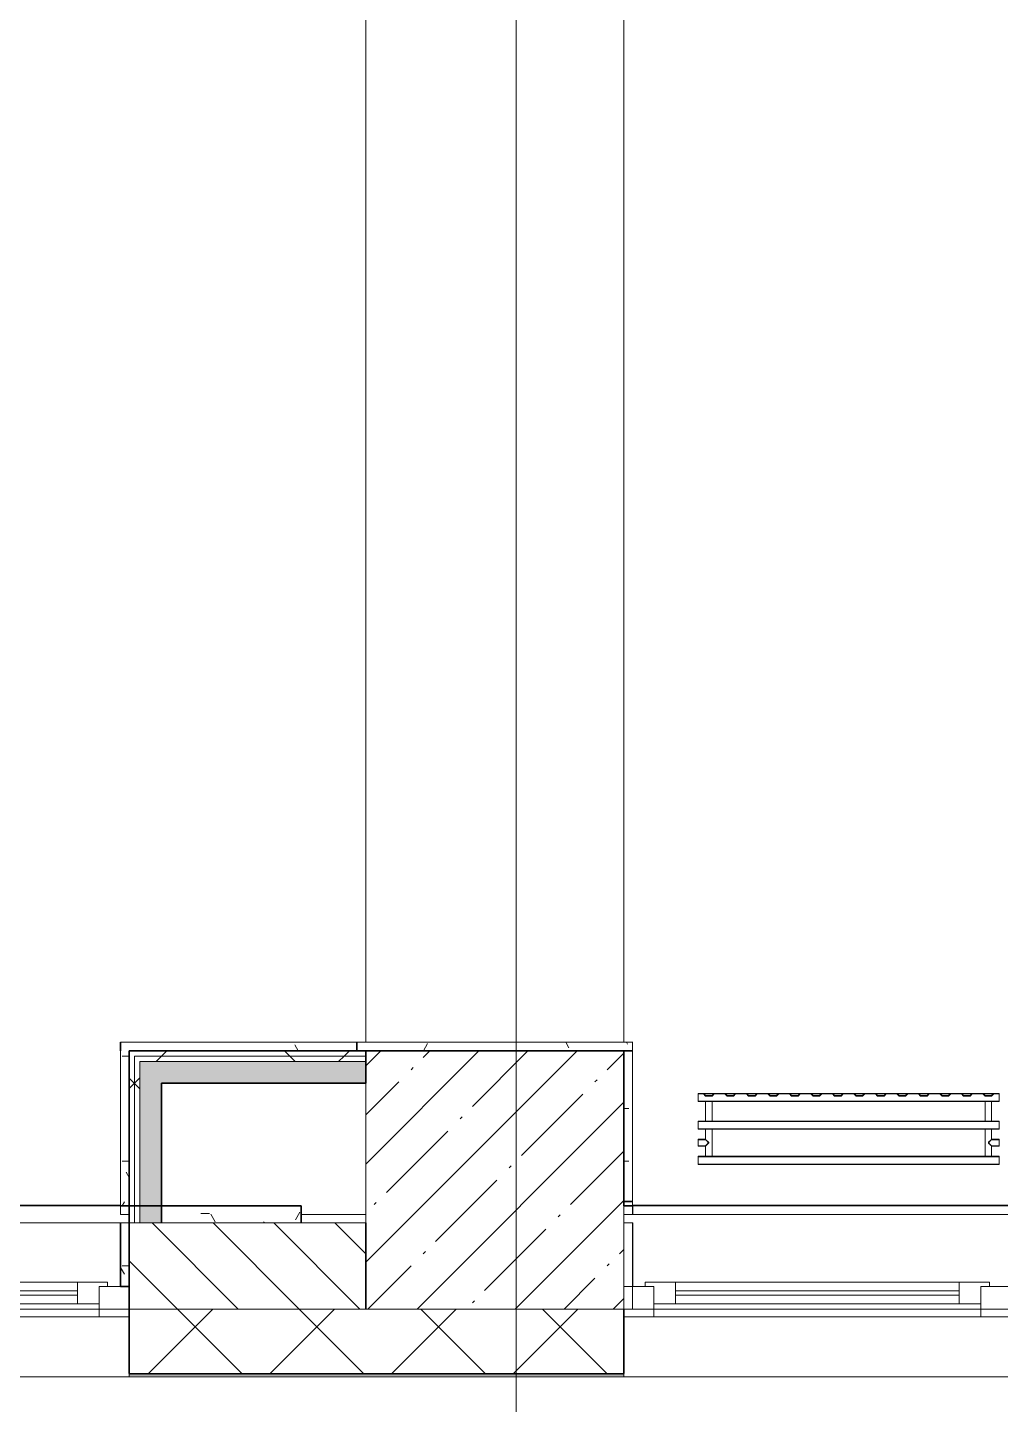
# Model space of a CAD drawing. Header units: millimetres. Extents: x 3914 to 443608, y -156176 to 78197.
# Drawn here: x 190838 to 193100, y -146299 to -143099 of the extents above; entities that cross this region are included whole.
import ezdxf

# ---------------------------------------------------------------- set-up
doc = ezdxf.new("R2010")
doc.units = ezdxf.units.MM
for name, color, linetype, lineweight in [('A-FLOR', 7, 'Continuous', 9), ('A-GLAZ', 7, 'Continuous', 9), ('A-GLAZ-1', 7, 'Continuous', 5), ('A-WALL', 7, 'Continuous', 5), ('A-WALL-1', 7, 'Continuous', 35), ('I-WALL', 7, 'Continuous', 5), ('S-COLS-1', 7, 'Continuous', 5), ('Оси', 7, 'Continuous', 9)]:
    doc.layers.add(name, color=color, linetype=linetype, lineweight=lineweight)
doc.layers.add('A-WALL-FNSH-1', color=9, linetype='Continuous', lineweight=5, true_color=0x808080)
doc.layers.add('M-EQPM-1', color=7, linetype='Continuous', lineweight=9, true_color=0xb2b2b2)
pattern_1 = [(0, (174964.42, -145977.62), (243.84, 60.96), [20.117, -162.763, 20.117, -162.763, -975.36]), (0, (174964.42, -145977.62), (243.84, 60.96), [-365.76, 20.117, -345.643, 20.117, -162.763, -426.72]), (0, (174964.42, -145977.62), (243.84, 60.96), [-914.4, 20.117, -101.803, 20.117, -284.683]), (120, (175055.86, -145947.14), (-174.7129, 180.69163), [20.117, -162.763, 20.117, -162.763, -975.36]), (120, (175055.86, -145947.14), (-174.7129, 180.69163), [-365.76, 20.117, -345.643, 20.117, -162.763, -426.72]), (120, (175055.86, -145947.14), (-174.7129, 180.69163), [-914.4, 20.117, -101.803, 20.117, -284.683]), (240, (175086.34, -145825.22), (-69.1271, -241.65163), [20.117, -162.763, 20.117, -162.763, -975.36]), (240, (175086.34, -145825.22), (-69.1271, -241.65163), [-365.76, 20.117, -345.643, 20.117, -162.763, -426.72]), (240, (175086.34, -145825.22), (-69.1271, -241.65163), [-914.4, 20.117, -101.803, 20.117, -284.683])]
pattern_2 = [(45, (174964.42, -145977.62), (-212.132, 212.132), []), (135, (174964.42, -145977.62), (-212.132, -212.132), [])]

# ---------------------------------------------------------------- blocks, each defined once
blk = doc.blocks.new('radiator_prado_classic_z_tip_30_po exemplyaru - Classic Z Тип 30-500-V447-Объем проектирования 2 этажа')
at = {"layer": 'M-EQPM-1'}
for p, q in [((0, -64), (0, -82)), ((0, -64), (700, -64)), ((700, -64), (0, -64)), ((0, -82), (0, -64)), ((700, -82), (700, -64)), ((700, -64), (700, -82)), ((0, -82), (700, -82)), ((18.5, -82), (0, -82)), ((17.5, -82), (17.5, -106.5)), ((17.5, -82), (17.5, -106.5)), ((17.5, -82), (17.8, -82)), ((17.8, -82), (17.5, -82)), ((17.5, -82), (18.5, -82)), ((21.3, -82), (17.5, -82)), ((17.8, -82), (18.5, -82)), ((18.5, -82), (17.8, -82)), ((18.5, -82), (32.2, -82)), ((32.2, -82), (18.5, -82)), ((18.5, -82), (32.2, -82)), ((25, -82), (21.3, -82)), ((32.5, -82), (25, -82)), ((32.2, -82), (32.5, -82)), ((32.5, -82), (32.2, -82)), ((32.2, -82), (32.5, -82)), ((667.8, -82), (32.2, -82)), ((32.5, -146), (32.5, -82)), ((32.5, -146), (32.5, -82)), ((667.5, -82), (667.5, -146)), ((667.5, -82), (667.5, -146)), ((667.5, -82), (667.8, -82)), ((675, -82), (667.5, -82)), ((667.5, -82), (667.8, -82)), ((667.8, -82), (667.5, -82)), ((667.8, -82), (681.5, -82)), ((667.8, -82), (681.5, -82)), ((681.5, -82), (667.8, -82)), ((678.7, -82), (675, -82)), ((681.5, -82), (678.7, -82)), ((681.5, -82), (682.5, -82)), ((682.5, -82), (681.5, -82)), ((681.5, -82), (682.5, -82)), ((682.5, -82), (681.5, -82)), ((700, -82), (681.5, -82)), ((682.5, -106.5), (682.5, -82)), ((682.5, -106.5), (682.5, -82)), ((17.5, -106.5), (0, -106.5)), ((17.5, -106.5), (0, -106.5)), ((0, -121.5), (0, -106.5)), ((0, -106.5), (0, -107.5)), ((0, -107.5), (0, -114)), ((0, -107.5), (0, -108.7)), ((0, -114), (0, -107.5)), ((0, -107.5), (0, -107.5)), ((0, -108.7), (0, -110.3)), ((0, -110.3), (0, -114)), ((0, -114), (0, -120.5)), ((0, -114), (0, -117.8)), ((0, -120.5), (0, -114)), ((0, -117.8), (0, -119.3)), ((0, -119.3), (0, -120.5)), ((0, -120.5), (0, -121.5)), ((0, -120.5), (0, -120.5)), ((0, -121.5), (17.5, -121.5)), ((0, -121.5), (17.5, -121.5)), ((17.5, -121.5), (17.5, -146)), ((17.5, -121.5), (17.5, -146)), ((700, -106.5), (682.5, -106.5)), ((700, -106.5), (682.5, -106.5)), ((682.5, -146), (682.5, -121.5)), ((682.5, -121.5), (700, -121.5)), ((682.5, -146), (682.5, -121.5)), ((682.5, -121.5), (700, -121.5)), ((700, -107.5), (700, -106.5)), ((700, -106.5), (700, -121.5)), ((700, -107.5), (700, -106.5)), ((700, -106.5), (700, -107.5)), ((700, -112.1), (700, -107.5)), ((700, -120.5), (700, -107.5)), ((700, -107.5), (700, -120.5)), ((700, -115.9), (700, -112.1)), ((700, -119.3), (700, -115.9)), ((700, -120.5), (700, -119.3)), ((700, -121.5), (700, -120.5)), ((700, -121.5), (700, -120.5)), ((700, -120.5), (700, -121.5)), ((0, -146), (0, -164)), ((700, -146), (0, -146)), ((0, -146), (18.5, -146)), ((0, -164), (0, -146)), ((18.5, -146), (17.5, -146)), ((17.5, -146), (18.5, -146)), ((18.5, -146), (17.5, -146)), ((17.5, -146), (30.3, -146)), ((32.2, -146), (18.5, -146)), ((18.5, -146), (32.2, -146)), ((32.2, -146), (18.5, -146)), ((30.3, -146), (32.5, -146)), ((32.5, -146), (32.2, -146)), ((32.2, -146), (32.5, -146)), ((32.5, -146), (32.2, -146)), ((32.2, -146), (667.8, -146)), ((667.8, -146), (667.5, -146)), ((667.5, -146), (671.2, -146)), ((667.8, -146), (667.5, -146)), ((667.5, -146), (667.8, -146)), ((681.5, -146), (667.8, -146)), ((681.5, -146), (667.8, -146)), ((667.8, -146), (681.5, -146)), ((671.2, -146), (682.5, -146)), ((682.5, -146), (681.5, -146)), ((682.5, -146), (681.5, -146)), ((681.5, -146), (682.5, -146)), ((681.5, -146), (700, -146)), ((700, -164), (700, -146)), ((700, -146), (700, -164)), ((0, -164), (700, -164)), ((17.8, -164), (0, -164)), ((17.5, -164), (17.5, -210)), ((17.5, -164), (17.5, -210)), ((17.5, -164), (17.8, -164)), ((17.8, -164), (17.5, -164)), ((17.5, -164), (17.8, -164)), ((25, -164), (17.5, -164)), ((17.8, -164), (32.2, -164)), ((32.2, -164), (17.8, -164)), ((17.8, -164), (32.2, -164)), ((32.5, -164), (25, -164)), ((32.2, -164), (32.5, -164)), ((32.5, -164), (32.2, -164)), ((32.2, -164), (32.5, -164)), ((667.8, -164), (32.2, -164)), ((32.5, -210), (32.5, -164)), ((32.5, -210), (32.5, -164)), ((667.5, -164), (667.5, -210)), ((667.5, -164), (667.5, -210)), ((667.5, -164), (667.8, -164)), ((678.7, -164), (667.5, -164)), ((667.5, -164), (667.8, -164)), ((667.8, -164), (667.5, -164)), ((667.8, -164), (674.8, -164)), ((667.8, -164), (674.8, -164)), ((674.8, -164), (667.8, -164)), ((674.8, -164), (675, -164)), ((674.8, -164), (675, -164)), ((675, -164), (674.8, -164)), ((675, -164), (682.2, -164)), ((675, -164), (681.5, -164)), ((682.2, -164), (675, -164)), ((682.5, -164), (678.7, -164)), ((681.5, -164), (682.2, -164)), ((682.2, -164), (682.5, -164)), ((682.2, -164), (682.5, -164)), ((682.5, -164), (682.2, -164)), ((700, -164), (682.2, -164)), ((682.5, -210), (682.5, -164)), ((682.5, -210), (682.5, -164)), ((700, -210), (0, -210)), ((0, -210), (0, -228)), ((0, -228), (0, -210)), ((0, -210), (17.8, -210)), ((17.5, -223), (12.5, -228)), ((17.5, -223), (12.5, -228)), ((17.8, -210), (17.5, -210)), ((17.5, -210), (17.8, -210)), ((18.5, -210), (17.5, -210)), ((17.5, -210), (17.8, -210)), ((17.5, -223), (32.5, -223)), ((32.5, -223), (17.5, -223)), ((32.2, -210), (17.8, -210)), ((17.8, -210), (32.2, -210)), ((17.8, -210), (32.2, -210)), ((32.5, -210), (18.5, -210)), ((32.5, -210), (32.2, -210)), ((32.2, -210), (32.5, -210)), ((32.2, -210), (32.5, -210)), ((32.2, -210), (667.8, -210)), ((37.5, -228), (32.5, -223)), ((32.5, -223), (37.5, -228)), ((67.5, -223), (62.5, -228)), ((67.5, -223), (62.5, -228)), ((67.5, -223), (82.5, -223)), ((82.5, -223), (67.5, -223)), ((87.5, -228), (82.5, -223)), ((82.5, -223), (87.5, -228)), ((117.5, -223), (112.5, -228)), ((117.5, -223), (112.5, -228)), ((117.5, -223), (132.5, -223)), ((132.5, -223), (117.5, -223)), ((137.5, -228), (132.5, -223)), ((132.5, -223), (137.5, -228)), ((167.5, -223), (162.5, -228)), ((167.5, -223), (162.5, -228)), ((167.5, -223), (182.5, -223)), ((182.5, -223), (167.5, -223)), ((187.5, -228), (182.5, -223)), ((182.5, -223), (187.5, -228)), ((217.5, -223), (212.5, -228)), ((217.5, -223), (212.5, -228)), ((217.5, -223), (232.5, -223)), ((232.5, -223), (217.5, -223)), ((237.5, -228), (232.5, -223)), ((232.5, -223), (237.5, -228)), ((267.5, -223), (262.5, -228)), ((267.5, -223), (262.5, -228)), ((267.5, -223), (282.5, -223)), ((282.5, -223), (267.5, -223)), ((287.5, -228), (282.5, -223)), ((282.5, -223), (287.5, -228)), ((317.5, -223), (312.5, -228)), ((317.5, -223), (312.5, -228)), ((317.5, -223), (332.5, -223)), ((332.5, -223), (317.5, -223)), ((337.5, -228), (332.5, -223)), ((332.5, -223), (337.5, -228)), ((367.5, -223), (362.5, -228)), ((367.5, -223), (362.5, -228)), ((367.5, -223), (382.5, -223)), ((382.5, -223), (367.5, -223)), ((387.5, -228), (382.5, -223)), ((382.5, -223), (387.5, -228)), ((417.5, -223), (412.5, -228)), ((417.5, -223), (412.5, -228)), ((417.5, -223), (432.5, -223)), ((432.5, -223), (417.5, -223)), ((437.5, -228), (432.5, -223)), ((432.5, -223), (437.5, -228)), ((467.5, -223), (462.5, -228)), ((467.5, -223), (462.5, -228)), ((467.5, -223), (482.5, -223)), ((482.5, -223), (467.5, -223)), ((487.5, -228), (482.5, -223)), ((482.5, -223), (487.5, -228)), ((517.5, -223), (512.5, -228)), ((517.5, -223), (512.5, -228)), ((517.5, -223), (532.5, -223)), ((532.5, -223), (517.5, -223)), ((537.5, -228), (532.5, -223)), ((532.5, -223), (537.5, -228)), ((567.5, -223), (562.5, -228)), ((567.5, -223), (562.5, -228)), ((567.5, -223), (582.5, -223)), ((582.5, -223), (567.5, -223)), ((587.5, -228), (582.5, -223)), ((582.5, -223), (587.5, -228)), ((617.5, -223), (612.5, -228)), ((612.5, -228), (617.5, -223)), ((617.5, -223), (632.5, -223)), ((632.5, -223), (617.5, -223)), ((637.5, -228), (632.5, -223)), ((632.5, -223), (637.5, -228)), ((667.5, -223), (662.5, -228)), ((667.5, -223), (662.5, -228)), ((678.7, -210), (667.5, -210)), ((667.5, -210), (667.8, -210)), ((667.8, -210), (667.5, -210)), ((667.5, -210), (667.8, -210)), ((667.5, -223), (682.5, -223)), ((682.5, -223), (667.5, -223)), ((667.8, -210), (682.2, -210)), ((682.2, -210), (667.8, -210)), ((667.8, -210), (682.2, -210)), ((682.5, -210), (678.7, -210)), ((682.2, -210), (682.5, -210)), ((682.5, -210), (682.2, -210)), ((682.2, -210), (682.5, -210)), ((682.2, -210), (700, -210)), ((687.5, -228), (682.5, -223)), ((682.5, -223), (687.5, -228)), ((700, -228), (700, -210)), ((700, -210), (700, -228)), ((0, -228), (700, -228)), ((12.5, -228), (0, -228)), ((37.5, -228), (12.5, -228)), ((37.5, -228), (12.5, -228)), ((12.5, -228), (37.5, -228)), ((62.5, -228), (37.5, -228)), ((87.5, -228), (62.5, -228)), ((87.5, -228), (62.5, -228)), ((62.5, -228), (87.5, -228)), ((112.5, -228), (87.5, -228)), ((137.5, -228), (112.5, -228)), ((137.5, -228), (112.5, -228)), ((112.5, -228), (137.5, -228)), ((162.5, -228), (137.5, -228)), ((187.5, -228), (162.5, -228)), ((187.5, -228), (162.5, -228)), ((162.5, -228), (187.5, -228)), ((212.5, -228), (187.5, -228)), ((237.5, -228), (212.5, -228)), ((237.5, -228), (212.5, -228)), ((212.5, -228), (237.5, -228)), ((262.5, -228), (237.5, -228)), ((287.5, -228), (262.5, -228)), ((287.5, -228), (262.5, -228)), ((262.5, -228), (287.5, -228)), ((312.5, -228), (287.5, -228)), ((337.5, -228), (312.5, -228)), ((312.5, -228), (337.5, -228)), ((337.5, -228), (313.5, -228)), ((362.5, -228), (337.5, -228)), ((387.5, -228), (362.5, -228)), ((387.5, -228), (362.5, -228)), ((362.5, -228), (387.5, -228)), ((412.5, -228), (387.5, -228)), ((437.5, -228), (412.5, -228)), ((437.5, -228), (412.5, -228)), ((412.5, -228), (437.5, -228)), ((462.5, -228), (437.5, -228)), ((487.5, -228), (462.5, -228)), ((487.5, -228), (462.5, -228)), ((462.5, -228), (487.5, -228)), ((512.5, -228), (487.5, -228)), ((537.5, -228), (512.5, -228)), ((537.5, -228), (512.5, -228)), ((512.5, -228), (537.5, -228)), ((562.5, -228), (537.5, -228)), ((587.5, -228), (562.5, -228)), ((587.5, -228), (562.5, -228)), ((562.5, -228), (587.5, -228)), ((612.5, -228), (587.5, -228)), ((637.5, -228), (612.5, -228)), ((637.5, -228), (612.5, -228)), ((612.5, -228), (637.5, -228)), ((662.5, -228), (637.5, -228)), ((687.5, -228), (662.5, -228)), ((687.5, -228), (662.5, -228)), ((662.5, -228), (687.5, -228)), ((700, -228), (687.5, -228))]:
    blk.add_line(p, q, dxfattribs=at)
for points, knots in [([(18.5, -107.5), (18.4, -107.4), (18.3, -107.3), (18.1, -107.1), (17.9, -106.9), (17.8, -106.8), (17.7, -106.7), (17.5, -106.5), (17.5, -106.5), (17.5, -106.5)], [0.7142857, 0.7142857, 0.7142857, 0.7142857, 0.75, 0.7857143, 0.8214286, 0.8571429, 0.8928571, 0.9285714, 1, 1, 1, 1]), ([(17.5, -106.5), (17.5, -106.5), (17.5, -106.5), (17.7, -106.7), (17.8, -106.8), (17.9, -106.9), (18.1, -107.1), (18.3, -107.3), (18.4, -107.4), (18.5, -107.5)], [0, 0, 0, 0, 0.0714286, 0.1071429, 0.1428571, 0.1785714, 0.2142857, 0.25, 0.2857143, 0.2857143, 0.2857143, 0.2857143]), ([(17.5, -106.5), (17.5, -106.5), (17.5, -106.5), (17.7, -106.7), (17.8, -106.8), (17.9, -106.9), (18.1, -107.1), (18.3, -107.3), (18.4, -107.4), (18.5, -107.5)], [0, 0, 0, 0, 0.0714286, 0.1071429, 0.1428571, 0.1785714, 0.2142857, 0.25, 0.2857143, 0.2857143, 0.2857143, 0.2857143]), ([(25, -114), (24.5, -113.5), (23.6, -112.6), (22.4, -111.4), (21.6, -110.6), (21.1, -110.1), (20.8, -109.8), (20.5, -109.5), (20.2, -109.2), (19.8, -108.9), (19.6, -108.6), (19.3, -108.3), (19, -108), (18.7, -107.7), (18.5, -107.5), (18.3, -107.3), (18.1, -107.1), (17.9, -106.9), (17.8, -106.8), (17.7, -106.7), (17.5, -106.5), (17.5, -106.5), (17.5, -106.5)], [0, 0, 0, 0, 0.142857, 0.285714, 0.357143, 0.392857, 0.428571, 0.464286, 0.5, 0.535714, 0.571429, 0.607143, 0.642857, 0.678571, 0.714286, 0.75, 0.785714, 0.821429, 0.857143, 0.892857, 0.928571, 1, 1, 1, 1]), ([(17.5, -121.5), (17.5, -121.5), (17.5, -121.5), (17.7, -121.3), (17.8, -121.2), (17.9, -121.1), (18.1, -120.9), (18.3, -120.7), (18.5, -120.5), (18.7, -120.3), (19, -120), (19.3, -119.7), (19.6, -119.4), (19.8, -119.1), (20.3, -118.7), (20.7, -118.3), (21.1, -117.9), (21.6, -117.4), (22.4, -116.6), (23.6, -115.4), (24.5, -114.5), (25, -114)], [0, 0, 0, 0, 0.071429, 0.107143, 0.142857, 0.178571, 0.214286, 0.25, 0.285714, 0.321429, 0.357143, 0.392857, 0.428571, 0.464286, 0.5, 0.571429, 0.607143, 0.642857, 0.714286, 0.857143, 1, 1, 1, 1]), ([(17.5, -121.5), (17.5, -121.5), (17.5, -121.5), (17.7, -121.3), (17.8, -121.2), (17.9, -121.1), (18.1, -120.9), (18.3, -120.7), (18.4, -120.6), (18.5, -120.5)], [0, 0, 0, 0, 0.0714286, 0.1071429, 0.1428571, 0.1785714, 0.2142857, 0.25, 0.2857143, 0.2857143, 0.2857143, 0.2857143]), ([(18.5, -120.5), (18.4, -120.6), (18.3, -120.7), (18.1, -120.9), (17.9, -121.1), (17.8, -121.2), (17.7, -121.3), (17.5, -121.5), (17.5, -121.5), (17.5, -121.5)], [0.7142857, 0.7142857, 0.7142857, 0.7142857, 0.75, 0.7857143, 0.8214286, 0.8571429, 0.8928571, 0.9285714, 1, 1, 1, 1]), ([(18.5, -120.5), (18.4, -120.6), (18.3, -120.7), (18.1, -120.9), (17.9, -121.1), (17.8, -121.2), (17.7, -121.3), (17.5, -121.5), (17.5, -121.5), (17.5, -121.5)], [0.7142857, 0.7142857, 0.7142857, 0.7142857, 0.75, 0.7857143, 0.8214286, 0.8571429, 0.8928571, 0.9285714, 1, 1, 1, 1]), ([(22.1, -111.1), (21.9, -110.9), (21.6, -110.6), (21.1, -110.1), (20.8, -109.8), (20.5, -109.5), (20.2, -109.2), (19.9, -108.8), (19.7, -108.7), (19.6, -108.6)], [0.2857143, 0.2857143, 0.2857143, 0.2857143, 0.3571429, 0.3928571, 0.4285714, 0.4642857, 0.5, 0.5357143, 0.5714286, 0.5714286, 0.5714286, 0.5714286]), ([(19.6, -108.6), (19.7, -108.7), (19.9, -108.8), (20.3, -109.3), (20.7, -109.7), (21.1, -110.1), (21.6, -110.6), (21.9, -110.9), (22.1, -111.1)], [0.4285714, 0.4285714, 0.4285714, 0.4285714, 0.4642857, 0.5, 0.5714286, 0.6071429, 0.6428571, 0.7142857, 0.7142857, 0.7142857, 0.7142857]), ([(19.6, -108.6), (19.7, -108.7), (19.8, -108.9), (20.3, -109.3), (20.7, -109.7), (21.1, -110.1), (21.6, -110.6), (21.9, -110.9), (22.1, -111.1)], [0.4285714, 0.4285714, 0.4285714, 0.4285714, 0.4642857, 0.5, 0.5714286, 0.6071429, 0.6428571, 0.7142857, 0.7142857, 0.7142857, 0.7142857]), ([(19.6, -119.4), (19.7, -119.3), (19.9, -119.2), (20.3, -118.7), (20.7, -118.3), (21.1, -117.9), (21.6, -117.4), (21.9, -117.1), (22.1, -116.9)], [0.4285714, 0.4285714, 0.4285714, 0.4285714, 0.4642857, 0.5, 0.5714286, 0.6071429, 0.6428571, 0.7142857, 0.7142857, 0.7142857, 0.7142857]), ([(22.1, -116.9), (21.9, -117.1), (21.6, -117.4), (21.1, -117.9), (20.8, -118.2), (20.5, -118.5), (20.2, -118.8), (19.9, -119.2), (19.7, -119.3), (19.6, -119.4)], [0.2857143, 0.2857143, 0.2857143, 0.2857143, 0.3571429, 0.3928571, 0.4285714, 0.4642857, 0.5, 0.5357143, 0.5714286, 0.5714286, 0.5714286, 0.5714286]), ([(22.1, -116.9), (21.9, -117.1), (21.6, -117.4), (21.1, -117.9), (20.8, -118.2), (20.5, -118.5), (20.2, -118.8), (19.8, -119.1), (19.7, -119.3), (19.6, -119.4)], [0.2857143, 0.2857143, 0.2857143, 0.2857143, 0.3571429, 0.3928571, 0.4285714, 0.4642857, 0.5, 0.5357143, 0.5714286, 0.5714286, 0.5714286, 0.5714286]), ([(675, -114), (675.5, -113.5), (676.4, -112.6), (677.6, -111.4), (678.4, -110.6), (678.9, -110.1), (679.2, -109.8), (679.5, -109.5), (679.8, -109.2), (680.1, -108.8), (680.4, -108.6), (680.7, -108.3), (681, -108), (681.3, -107.7), (681.5, -107.5), (681.7, -107.3), (681.9, -107.1), (682.1, -106.9), (682.2, -106.8), (682.3, -106.7), (682.5, -106.5), (682.5, -106.5), (682.5, -106.5)], [0, 0, 0, 0, 0.142857, 0.285714, 0.357143, 0.392857, 0.428571, 0.464286, 0.5, 0.535714, 0.571429, 0.607143, 0.642857, 0.678571, 0.714286, 0.75, 0.785714, 0.821429, 0.857143, 0.892857, 0.928571, 1, 1, 1, 1]), ([(682.5, -121.5), (682.5, -121.5), (682.5, -121.5), (682.3, -121.3), (682.2, -121.2), (682.1, -121.1), (681.9, -120.9), (681.7, -120.7), (681.5, -120.5), (681.3, -120.3), (681, -120), (680.7, -119.7), (680.4, -119.4), (680.1, -119.2), (679.7, -118.7), (679.3, -118.3), (678.9, -117.9), (678.4, -117.4), (677.6, -116.6), (676.4, -115.4), (675.5, -114.5), (675, -114)], [0, 0, 0, 0, 0.071429, 0.107143, 0.142857, 0.178571, 0.214286, 0.25, 0.285714, 0.321429, 0.357143, 0.392857, 0.428571, 0.464286, 0.5, 0.571429, 0.607143, 0.642857, 0.714286, 0.857143, 1, 1, 1, 1]), ([(680.4, -108.6), (680.3, -108.7), (680.1, -108.8), (679.7, -109.3), (679.3, -109.7), (678.9, -110.1), (678.4, -110.6), (678.1, -110.9), (677.9, -111.1)], [0.4285714, 0.4285714, 0.4285714, 0.4285714, 0.4642857, 0.5, 0.5714286, 0.6071429, 0.6428571, 0.7142857, 0.7142857, 0.7142857, 0.7142857]), ([(677.9, -111.1), (678.1, -110.9), (678.4, -110.6), (678.9, -110.1), (679.2, -109.8), (679.5, -109.5), (679.8, -109.2), (680.1, -108.8), (680.3, -108.7), (680.4, -108.6)], [0.2857143, 0.2857143, 0.2857143, 0.2857143, 0.3571429, 0.3928571, 0.4285714, 0.4642857, 0.5, 0.5357143, 0.5714286, 0.5714286, 0.5714286, 0.5714286]), ([(679.2, -109.8), (679.1, -109.9), (678.9, -110.1), (678.4, -110.6), (678.1, -110.9), (677.9, -111.1)], [0.5714286, 0.5714286, 0.5714286, 0.5714286, 0.6071429, 0.6428571, 0.7142857, 0.7142857, 0.7142857, 0.7142857]), ([(677.9, -116.9), (678.1, -117.1), (678.4, -117.4), (678.9, -117.9), (679.2, -118.2), (679.5, -118.5), (679.8, -118.8), (680.1, -119.2), (680.3, -119.3), (680.4, -119.4)], [0.2857143, 0.2857143, 0.2857143, 0.2857143, 0.3571429, 0.3928571, 0.4285714, 0.4642857, 0.5, 0.5357143, 0.5714286, 0.5714286, 0.5714286, 0.5714286]), ([(677.9, -116.9), (678.1, -117.1), (678.4, -117.4), (678.9, -117.9), (679.1, -118.1), (679.2, -118.2)], [0.2857143, 0.2857143, 0.2857143, 0.2857143, 0.3571429, 0.3928571, 0.4285714, 0.4285714, 0.4285714, 0.4285714]), ([(680.4, -119.4), (680.3, -119.3), (680.1, -119.2), (679.7, -118.7), (679.3, -118.3), (678.9, -117.9), (678.4, -117.4), (678.1, -117.1), (677.9, -116.9)], [0.4285714, 0.4285714, 0.4285714, 0.4285714, 0.4642857, 0.5, 0.5714286, 0.6071429, 0.6428571, 0.7142857, 0.7142857, 0.7142857, 0.7142857]), ([(680.4, -108.6), (680.3, -108.7), (680.1, -108.8), (679.7, -109.3), (679.4, -109.6), (679.2, -109.8)], [0.4285714, 0.4285714, 0.4285714, 0.4285714, 0.4642857, 0.5, 0.5714286, 0.5714286, 0.5714286, 0.5714286]), ([(682.5, -106.5), (682.5, -106.5), (682.5, -106.5), (682.3, -106.7), (682.2, -106.8), (682.1, -106.9), (681.9, -107.1), (681.7, -107.3), (681.6, -107.4), (681.5, -107.5)], [0, 0, 0, 0, 0.0714286, 0.1071429, 0.1428571, 0.1785714, 0.2142857, 0.25, 0.2857143, 0.2857143, 0.2857143, 0.2857143]), ([(682.5, -106.5), (682.5, -106.5), (682.5, -106.5), (682.3, -106.7), (682.2, -106.8), (682.1, -106.9), (681.9, -107.1), (681.7, -107.3), (681.6, -107.4), (681.5, -107.5)], [0, 0, 0, 0, 0.0714286, 0.1071429, 0.1428571, 0.1785714, 0.2142857, 0.25, 0.2857143, 0.2857143, 0.2857143, 0.2857143]), ([(681.5, -107.5), (681.6, -107.4), (681.7, -107.3), (681.9, -107.1), (682.1, -106.9), (682.2, -106.8), (682.3, -106.7), (682.5, -106.5), (682.5, -106.5), (682.5, -106.5)], [0.7142857, 0.7142857, 0.7142857, 0.7142857, 0.75, 0.7857143, 0.8214286, 0.8571429, 0.8928571, 0.9285714, 1, 1, 1, 1]), ([(681.5, -120.5), (681.6, -120.6), (681.7, -120.7), (681.9, -120.9), (682.1, -121.1), (682.2, -121.2), (682.3, -121.3), (682.5, -121.5), (682.5, -121.5), (682.5, -121.5)], [0.7142857, 0.7142857, 0.7142857, 0.7142857, 0.75, 0.7857143, 0.8214286, 0.8571429, 0.8928571, 0.9285714, 1, 1, 1, 1]), ([(681.5, -120.5), (681.6, -120.6), (681.7, -120.7), (681.9, -120.9), (682.1, -121.1), (682.2, -121.2), (682.3, -121.3), (682.5, -121.5), (682.5, -121.5), (682.5, -121.5)], [0.7142857, 0.7142857, 0.7142857, 0.7142857, 0.75, 0.7857143, 0.8214286, 0.8571429, 0.8928571, 0.9285714, 1, 1, 1, 1]), ([(682.5, -121.5), (682.5, -121.5), (682.5, -121.5), (682.3, -121.3), (682.2, -121.2), (682.1, -121.1), (681.9, -120.9), (681.7, -120.7), (681.6, -120.6), (681.5, -120.5)], [0, 0, 0, 0, 0.0714286, 0.1071429, 0.1428571, 0.1785714, 0.2142857, 0.25, 0.2857143, 0.2857143, 0.2857143, 0.2857143])]:
    blk.add_open_spline(points, degree=3, knots=knots, dxfattribs=at)
for points in [[(19.6, -108.6), (19.5, -108.5), (19.3, -108.3), (19, -108), (18.7, -107.7), (18.6, -107.6), (18.5, -107.5)], [(18.5, -107.5), (18.6, -107.6), (18.7, -107.7), (19, -108), (19.3, -108.3), (19.5, -108.5), (19.6, -108.6)], [(18.5, -107.5), (18.6, -107.6), (18.7, -107.7), (19, -108), (19.3, -108.3), (19.5, -108.5), (19.6, -108.6)], [(18.5, -120.5), (18.6, -120.4), (18.7, -120.3), (19, -120), (19.3, -119.7), (19.5, -119.5), (19.6, -119.4)], [(19.6, -119.4), (19.5, -119.5), (19.3, -119.7), (19, -120), (18.7, -120.3), (18.6, -120.4), (18.5, -120.5)], [(19.6, -119.4), (19.5, -119.5), (19.3, -119.7), (19, -120), (18.7, -120.3), (18.6, -120.4), (18.5, -120.5)], [(25, -114), (24.5, -113.5), (23.6, -112.6), (22.6, -111.6), (22.1, -111.1)], [(22.1, -111.1), (22.6, -111.6), (23.6, -112.6), (24.5, -113.5), (25, -114)], [(22.1, -111.1), (22.6, -111.6), (23.6, -112.6), (24.5, -113.5), (25, -114)], [(22.1, -116.9), (22.6, -116.4), (23.6, -115.4), (24.5, -114.5), (25, -114)], [(25, -114), (24.5, -114.5), (23.6, -115.4), (22.6, -116.4), (22.1, -116.9)], [(25, -114), (24.5, -114.5), (23.6, -115.4), (22.6, -116.4), (22.1, -116.9)], [(677.9, -111.1), (677.4, -111.6), (676.4, -112.6), (675.5, -113.5), (675, -114)], [(677.9, -111.1), (677.4, -111.6), (676.4, -112.6), (675.5, -113.5), (675, -114)], [(675, -114), (675.5, -113.5), (676.4, -112.6), (677.4, -111.6), (677.9, -111.1)], [(675, -114), (675.5, -114.5), (676.4, -115.4), (677.4, -116.4), (677.9, -116.9)], [(675, -114), (675.5, -114.5), (676.4, -115.4), (677.4, -116.4), (677.9, -116.9)], [(677.9, -116.9), (677.4, -116.4), (676.4, -115.4), (675.5, -114.5), (675, -114)], [(679.2, -118.2), (679.3, -118.3), (679.5, -118.5), (679.8, -118.8), (680.1, -119.2), (680.3, -119.3), (680.4, -119.4)], [(681.5, -107.5), (681.4, -107.6), (681.3, -107.7), (681, -108), (680.7, -108.3), (680.5, -108.5), (680.4, -108.6)], [(681.5, -107.5), (681.4, -107.6), (681.3, -107.7), (681, -108), (680.7, -108.3), (680.5, -108.5), (680.4, -108.6)], [(680.4, -108.6), (680.5, -108.5), (680.7, -108.3), (681, -108), (681.3, -107.7), (681.4, -107.6), (681.5, -107.5)], [(680.4, -119.4), (680.5, -119.5), (680.7, -119.7), (681, -120), (681.3, -120.3), (681.4, -120.4), (681.5, -120.5)], [(680.4, -119.4), (680.5, -119.5), (680.7, -119.7), (681, -120), (681.3, -120.3), (681.4, -120.4), (681.5, -120.5)], [(681.5, -120.5), (681.4, -120.4), (681.3, -120.3), (681, -120), (680.7, -119.7), (680.5, -119.5), (680.4, -119.4)]]:
    blk.add_open_spline(points, degree=3, dxfattribs=at)
blk = doc.blocks.new('120_Окно_СКБ_2Ст - 120_Окно_СКБ_2Ст 3100х2500 _мал_створка слева_ 2-22446355-Объем проектирования 2 этажа')
at = {"layer": 'A-GLAZ'}
for p, q in [((-1550, -127), (-1550, -57)), ((-1550, -57), (-1480, -57)), ((-1480, -57), (-1480, -127)), ((650, -127), (650, -57)), ((650, -57), (720, -57)), ((720, -57), (720, -127)), ((1480, -127), (1480, -57)), ((1480, -57), (1550, -57)), ((1550, -57), (1550, -127)), ((650, -87), (-1480, -87)), ((-1480, -87), (-1480, -127)), ((-1430, -137), (-1430, -87)), ((600, -137), (600, -87)), ((650, -127), (650, -87)), ((1480, -87), (720, -87)), ((720, -87), (720, -127)), ((770, -137), (770, -87)), ((1430, -137), (1430, -87)), ((1480, -127), (1480, -87)), ((-1480, -127), (-1550, -127)), ((-1480, -127), (-1500, -127)), ((-1500, -127), (-1500, -137)), ((720, -127), (650, -127)), ((670, -127), (650, -127)), ((670, -137), (670, -127)), ((720, -127), (700, -127)), ((700, -127), (700, -137)), ((1550, -127), (1480, -127)), ((1500, -127), (1480, -127)), ((1500, -137), (1500, -127)), ((-1500, -137), (670, -137)), ((670, -137), (-1500, -137)), ((700, -137), (1500, -137)), ((1500, -137), (700, -137))]:
    blk.add_line(p, q, dxfattribs=at)
at = {"layer": 'A-GLAZ-1'}
for p, q in [((1550, -57), (-1550, -57)), ((-1530, -127), (-1500, -127)), ((-1430, -107), (600, -107)), ((600, -117), (-1430, -117)), ((670, -127), (700, -127)), ((770, -107), (1430, -107)), ((1430, -117), (770, -117)), ((1500, -127), (1530, -127))]:
    blk.add_line(p, q, dxfattribs=at)
blk = doc.blocks.new('120_Окно_СКБ_1Ст - 120_Окно_СКБ_1Ст 900х2500_h_-V407-Объем проектирования 2 этажа')
at = {"layer": 'A-GLAZ'}
for p, q in [((-450, -127), (-450, -57)), ((-450, -57), (-380, -57)), ((-380, -57), (-380, -127)), ((380, -127), (380, -57)), ((380, -57), (450, -57)), ((450, -57), (450, -127)), ((380, -87), (-380, -87)), ((-380, -87), (-380, -127)), ((-330, -137), (-330, -87)), ((330, -137), (330, -87)), ((380, -127), (380, -87)), ((-380, -127), (-450, -127)), ((-380, -127), (-400, -127)), ((-400, -127), (-400, -137)), ((450, -127), (380, -127)), ((400, -127), (380, -127)), ((400, -137), (400, -127)), ((-400, -137), (400, -137)), ((400, -137), (-400, -137))]:
    blk.add_line(p, q, dxfattribs=at)
at = {"layer": 'A-GLAZ-1'}
for p, q in [((450, -57), (-450, -57)), ((-430, -127), (-400, -127)), ((-330, -107), (330, -107)), ((330, -117), (-330, -117)), ((400, -127), (450, -127))]:
    blk.add_line(p, q, dxfattribs=at)

msp = doc.modelspace()

# ---------------------------------------------------------------- hatches: boundary and pattern name
at = {"layer": 'A-WALL'}
h = msp.add_hatch(dxfattribs=at)
h.set_pattern_fill('FP_2', color=256, style=0, pattern_type=2)
h.set_pattern_definition([(135, (174964.42, -145977.62), (-70.7107, -70.7107), [])])
h.paths.add_polyline_path([(187724.4, -146077.6), (187974.4, -146077.6), (187974.4, -145877.6), (187724.4, -145877.6), (187724.4, -145896.2)])
h.paths.add_polyline_path([(191624.4, -146077.6), (191624.4, -145877.6), (191074.4, -145877.6), (191074.4, -146077.6)])
h = msp.add_hatch(dxfattribs=at)
h.set_pattern_fill('FP_24', color=256, style=0, pattern_type=2)
h.set_pattern_definition([(45, (174964.42, -145977.62), (-141.42136, 141.42136), []), (135, (174964.42, -145977.62), (-141.42136, -141.42136), [])])
h.paths.add_polyline_path([(250444.4, -146227.6), (250664.4, -146227.6), (250664.4, -146077.6), (246524.4, -146077.6), (246524.4, -146227.6), (250240.9, -146227.6)])
h.paths.add_polyline_path([(242290.8, -146227.6), (245624.4, -146227.6), (245624.4, -146077.6), (242024.4, -146077.6), (242024.4, -146227.6)])
h.paths.add_polyline_path([(240374.4, -146227.6), (241124.4, -146227.6), (241124.4, -146077.6), (240124.4, -146077.6), (240124.4, -146227.6)])
h.paths.add_polyline_path([(236374.4, -146227.6), (237024.4, -146227.6), (237024.4, -146077.6), (235874.4, -146077.6), (235874.4, -146227.6)])
h.paths.add_polyline_path([(233774.4, -146227.6), (233774.4, -146077.6), (233024.4, -146077.6), (233024.4, -146227.6), (233618, -146227.6)])
h.paths.add_polyline_path([(231374.4, -146227.6), (232124.4, -146227.6), (232124.4, -146077.6), (231374.4, -146077.6), (231374.4, -146095.6)])
h.paths.add_polyline_path([(226874.4, -146227.6), (228274.4, -146227.6), (228274.4, -146077.6), (226874.4, -146077.6)])
h.paths.add_polyline_path([(222777, -146227.6), (223774.4, -146227.6), (223774.4, -146077.6), (222374.4, -146077.6), (222374.4, -146227.6)])
h.paths.add_polyline_path([(217874.4, -146227.6), (219000.8, -146227.6), (219000.8, -146077.6), (217624.4, -146077.6), (217624.4, -146227.6), (217717.8, -146227.6)])
h.paths.add_polyline_path([(220274.4, -146227.6), (220274.4, -146077.6), (219900.8, -146077.6), (219900.8, -146227.6)])
h.paths.add_polyline_path([(213454.4, -146227.6), (214524.4, -146227.6), (214524.4, -146077.6), (212954.4, -146077.6), (212954.4, -146227.6), (213381.4, -146227.6)])
h.paths.add_polyline_path([(207974.4, -146227.6), (208834.4, -146227.6), (208834.4, -146077.6), (207974.4, -146077.6), (207974.4, -146095.6)])
h.paths.add_polyline_path([(209767.8, -146227.6), (210854.4, -146227.6), (210854.4, -146077.6), (209734.4, -146077.6), (209734.4, -146227.6)])
h.paths.add_polyline_path([(204708.6, -146227.6), (205874.4, -146227.6), (205874.4, -146077.6), (204174.2, -146077.6), (204174.2, -146227.6)])
h.paths.add_polyline_path([(197481.3, -146227.6), (197674.4, -146227.6), (197674.4, -146077.6), (196574.4, -146077.6), (196574.4, -146227.6), (197474.4, -146227.6)])
h.paths.add_polyline_path([(201094.9, -146227.6), (201374.2, -146227.6), (201374.2, -146077.6), (199774.4, -146077.6), (199774.4, -146227.6), (200524.4, -146227.6)])
h.paths.add_polyline_path([(191624.4, -146227.6), (192224.4, -146227.6), (192224.4, -146077.6), (191074.4, -146077.6), (191074.4, -146227.6)])
h.paths.add_polyline_path([(193774.4, -146227.6), (193774.4, -146077.6), (193124.4, -146077.6), (193124.4, -146227.6), (193144.9, -146227.6)])
h.paths.add_polyline_path([(187124.4, -146227.6), (187974.4, -146227.6), (187974.4, -146077.6), (186624.4, -146077.6), (186624.4, -146227.6), (186640.3, -146227.6)])
h.paths.add_polyline_path([(181581.1, -146227.6), (183524.4, -146227.6), (183524.4, -146077.6), (179594.4, -146077.6), (179594.4, -146227.6), (180858.4, -146227.6)])
h.paths.add_polyline_path([(174854.4, -146227.6), (178694.4, -146227.6), (178694.4, -146077.6), (174704.4, -146077.6), (174704.4, -146227.6)])
at = {"layer": 'I-WALL'}
h = msp.add_hatch(dxfattribs=at)
h.set_pattern_fill('FP_191', color=256, style=0, pattern_type=2)
h.set_pattern_definition(pattern_1)
h.paths.add_polyline_path([(191074.4, -145477.6), (192224.4, -145477.6), (192222.7, -145457.6), (191054.4, -145457.6), (191054.4, -145477.6)])
h = msp.add_hatch(dxfattribs=at)
h.set_pattern_fill('FP_191', color=256, style=0, pattern_type=2)
h.set_pattern_definition(pattern_1)
h.paths.add_polyline_path([(191074.4, -145837.6), (191074.4, -145477.6), (191054.4, -145478), (191054.4, -145837.6)])
h = msp.add_hatch(dxfattribs=at)
h.set_pattern_fill('FP_192', color=256, style=0, pattern_type=2)
h.set_pattern_definition(pattern_2)
h.paths.add_polyline_path([(191075.7, -145837.6), (191086.9, -145837.6), (191086.9, -145477.6), (191074.4, -145477.6), (191074.4, -145837.6)])
h = msp.add_hatch(dxfattribs=at)
h.set_pattern_fill('FP_192', color=256, style=0, pattern_type=2)
h.set_pattern_definition(pattern_2)
h.paths.add_polyline_path([(191338, -145490.1), (191624.4, -145490.1), (191624.4, -145477.6), (191086.9, -145477.6), (191086.9, -145490.1), (191159, -145490.1)])
h = msp.add_hatch(dxfattribs=at)
h.set_pattern_fill('FP_191', color=256, style=0, pattern_type=2)
h.set_pattern_definition(pattern_1)
h.paths.add_polyline_path([(192244.4, -145837.6), (192244.4, -145457.6), (192224.4, -145457.6), (192224.4, -145837.6)])
h = msp.add_hatch(dxfattribs=at)
h.set_pattern_fill('FP_192', color=256, style=0, pattern_type=2)
h.set_pattern_definition(pattern_2)
h.paths.add_polyline_path([(191088.3, -145837.6), (191099.4, -145837.6), (191099.4, -145490.1), (191086.9, -145490.1), (191086.9, -145837.6)])
h = msp.add_hatch(dxfattribs=at)
h.set_pattern_fill('FP_192', color=256, style=0, pattern_type=2)
h.set_pattern_definition(pattern_2)
h.paths.add_polyline_path([(191603.9, -145502.6), (191624.4, -145502.6), (191624.4, -145490.1), (191099.4, -145490.1), (191099.4, -145502.6), (191474.4, -145502.6)])
for points in [[(191149.4, -145877.6), (191149.4, -145502.6), (191099.4, -145502.6), (191099.4, -145877.6)], [(191624.4, -145552.6), (191624.4, -145502.6), (191149.4, -145502.6), (191149.4, -145552.6), (191474.4, -145552.6)]]:
    msp.add_hatch(color=256, dxfattribs=at).paths.add_polyline_path(points)
h = msp.add_hatch(dxfattribs=at)
h.set_pattern_fill('FP_191', color=256, style=0, pattern_type=2)
h.set_pattern_definition(pattern_1)
h.paths.add_polyline_path([(191338, -145877.6), (191474.4, -145877.6), (191474.4, -145837.6), (191149.4, -145837.6), (191149.4, -145877.6)])
h.paths.add_polyline_path([(187724.4, -145877.6), (187974.4, -145877.6), (187974.4, -145837.6), (187724.4, -145837.6)])
h.paths.add_polyline_path([(191099.4, -145877.6), (191099.4, -145837.6), (191074.4, -145837.6), (191074.4, -145877.6)])
h = msp.add_hatch(dxfattribs=at)
h.set_pattern_fill('FP_191', color=256, style=0, pattern_type=2)
h.set_pattern_definition(pattern_1)
h.paths.add_polyline_path([(191054.4, -146025.6), (191074.4, -146025.6), (191074.4, -145877.6), (191054.4, -145878.8), (191054.4, -146015.6)])
at = {"layer": 'S-COLS-1'}
h = msp.add_hatch(dxfattribs=at)
h.set_pattern_fill('FP_1', color=256, style=0, pattern_type=2)
h.set_pattern_definition([(45, (174964.42, -145977.62), (-114.0493, 114.0493), []), (45, (175078.47, -145977.62), (-114.0493, 114.0493), [201.612, -40.322, 6.706, -33.617])])
h.paths.add_polyline_path([(192224.4, -146077.6), (192224.4, -145477.6), (191624.4, -145477.6), (191624.4, -146077.6), (191699.4, -146077.6)])

# ---------------------------------------------------------------- linework, layer by layer
at = {"layer": 'A-FLOR'}
for p, q in [((191624.4, -145456.7), (191624.4, -138926.7)), ((191624.4, -145457.6), (191624.4, -138927.6)), ((192224.4, -138926.7), (192224.4, -145456.7)), ((192224.4, -138927.6), (192224.4, -145457.6)), ((191054.4, -145476.7), (191054.4, -145836.7)), ((191054.4, -145477.6), (191054.4, -145837.6))]:
    msp.add_line(p, q, dxfattribs=at)
at = {"layer": 'A-WALL'}
for p, q in [((191086.9, -145877.6), (191086.9, -145490.1)), ((191624.4, -145490.1), (191086.9, -145490.1)), ((191099.4, -145877.6), (191099.4, -145502.6)), ((191624.4, -145502.6), (191099.4, -145502.6)), ((192244.4, -145837.6), (192244.4, -145827.6)), ((191054.4, -145877.6), (191624.4, -145877.6)), ((192244.4, -146025.6), (192244.4, -146077.6)), ((186624.4, -146077.6), (196874.4, -146077.6)), ((191074.4, -146235.6), (187974.4, -146235.6)), ((191074.4, -146227.6), (192224.4, -146227.6)), ((191074.4, -146230.6), (192224.4, -146230.6)), ((193124.4, -146235.6), (192224.4, -146235.6))]:
    msp.add_line(p, q, dxfattribs=at)
at = {"layer": 'A-WALL-1'}
for p, q in [((191054.4, -145457.6), (191054.4, -145477.6)), ((191074.4, -145477.6), (191074.4, -146227.6)), ((191074.4, -145477.6), (192244.4, -145477.6)), ((191603.9, -145457.6), (191603.9, -145477.6)), ((191624.4, -145552.6), (191624.4, -145477.6)), ((192224.4, -145477.6), (192224.4, -145837.6)), ((191149.4, -145877.6), (191149.4, -145552.6)), ((191149.4, -145552.6), (191624.4, -145552.6)), ((192224.4, -145827.6), (192244.4, -145827.6)), ((191474.4, -145837.6), (191054.4, -145837.6)), ((191474.4, -145877.6), (191474.4, -145837.6)), ((192224.4, -145837.6), (192244.4, -145837.6)), ((191054.4, -145877.6), (191054.4, -146025.6)), ((191624.4, -146077.6), (191624.4, -145877.6)), ((191054.4, -146025.6), (191074.4, -146025.6)), ((192224.4, -146227.6), (192224.4, -146077.6))]:
    msp.add_line(p, q, dxfattribs=at)
at = {"layer": 'A-WALL-FNSH-1'}
for p, q in [((191054.4, -145457.6), (192244.4, -145457.6)), ((191603.9, -145456.6), (191603.9, -145457.6)), ((192244.4, -145456.6), (192244.4, -145827.6)), ((191053.4, -145827.6), (191054.4, -145827.6)), ((192244.4, -145827.6), (192245.4, -145827.6)), ((192244.4, -145837.6), (192245.4, -145837.6)), ((191054.4, -145877.6), (191053.4, -145877.6)), ((191053.4, -145877.6), (191053.4, -146025.6)), ((192245.4, -145877.6), (192244.4, -145877.6)), ((192244.4, -145877.6), (192244.4, -146025.6)), ((192245.4, -146025.6), (192245.4, -145877.6)), ((191053.4, -146025.6), (191054.4, -146025.6)), ((192244.4, -146025.6), (192245.4, -146025.6)), ((191074.4, -146227.6), (191074.4, -146235.6)), ((191074.4, -146235.6), (192224.4, -146235.6)), ((192224.4, -146235.6), (192224.4, -146227.6))]:
    msp.add_line(p, q, dxfattribs=at)
at = {"layer": 'I-WALL'}
for p, q in [((187974.4, -145836.6), (191054.4, -145836.6)), ((187974.4, -145837.6), (191054.4, -145837.6)), ((191054.4, -145857.6), (191054.4, -145837.6)), ((191054.4, -145857.6), (191074.4, -145857.6)), ((191474.4, -145857.6), (191624.4, -145857.6)), ((192224.4, -145857.6), (193124.4, -145857.6)), ((192244.4, -145857.6), (192244.4, -145837.6)), ((192245.4, -145836.6), (193124.4, -145836.6)), ((192245.4, -145837.6), (193124.4, -145837.6)), ((192245.4, -145837.6), (192245.4, -145857.6)), ((191053.4, -145877.6), (187995.4, -145877.6)), ((192244.4, -145877.6), (192224.4, -145877.6)), ((192244.4, -146025.6), (192224.4, -146025.6))]:
    msp.add_line(p, q, dxfattribs=at)
at = {"layer": 'S-COLS-1'}
for p, q in [((192224.4, -145477.6), (191624.4, -145477.6)), ((191624.4, -145477.6), (191624.4, -146077.6)), ((192224.4, -146077.6), (192224.4, -145477.6)), ((191624.4, -146077.6), (192224.4, -146077.6))]:
    msp.add_line(p, q, dxfattribs=at)
at = {"layer": 'Оси'}
msp.add_lwpolyline([(191974.4, -147883.9), (191974.4, -142883.9), (191974.4, -123579.5), (191974.4, -118579.5)], dxfattribs=at)

# ---------------------------------------------------------------- block references
at = {"layer": 'A-GLAZ', "color": 3, "rotation": 180}
for name, p in [('120_Окно_СКБ_2Ст - 120_Окно_СКБ_2Ст 3100х2500 _мал_створка слева_ 2-22446355-Объем проектирования 2 этажа', (189524.4, -146152.6)), ('120_Окно_СКБ_1Ст - 120_Окно_СКБ_1Ст 900х2500_h_-V407-Объем проектирования 2 этажа', (192674.4, -146152.6))]:
    msp.add_blockref(name, p, dxfattribs=at)
at = {"layer": 'M-EQPM-1', "rotation": 180}
for p in [(193097, -145804.7), (193097, -145805.6)]:
    msp.add_blockref('radiator_prado_classic_z_tip_30_po exemplyaru - Classic Z Тип 30-500-V447-Объем проектирования 2 этажа', p, dxfattribs=at)

doc.saveas('drawing.dxf')
